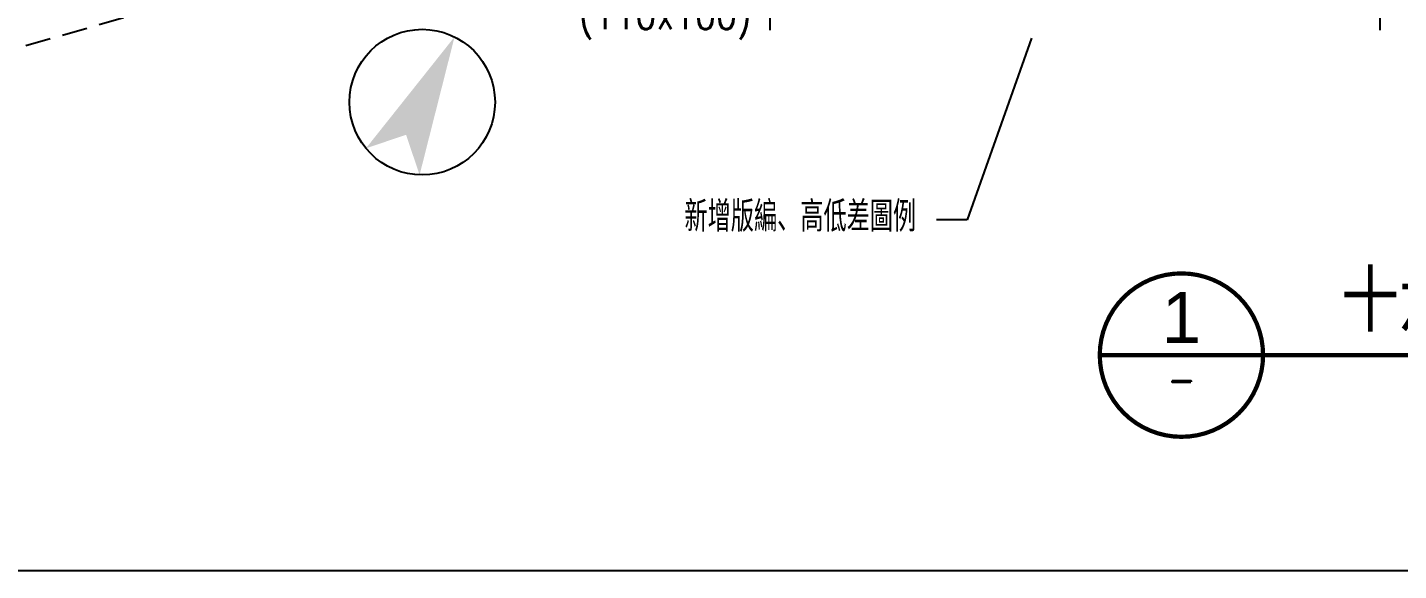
# Model space of a CAD drawing. Header units: millimetres. Extents: x -3377 to 119122, y -22007 to 15479.
# Drawn here: x 75366 to 77389, y 3880 to 4681 of the extents above; entities that cross this region are included whole.
import ezdxf
from ezdxf import colors
from ezdxf.entities.mleader import LeaderData, LeaderLine
from ezdxf.enums import TextEntityAlignment as Align
from ezdxf.math import Vec2, Vec3

# ---------------------------------------------------------------- set-up
doc = ezdxf.new("R2010")
doc.units = ezdxf.units.MM
doc.header["$LTSCALE"] = 150
doc.header["$MEASUREMENT"] = 0
doc.linetypes.add('CENTER', pattern=[2, 1.25, -0.25, 0.25, -0.25])
doc.linetypes.add('HIDDEN', pattern=[0.375, 0.25, -0.125])
doc.layers.get('0').update_dxf_attribs({"plot": 0})
doc.layers.add('S-ARCH', color=252, linetype='Continuous', plot=False)
doc.layers.add('S-CLOUD_20220217(結構依建築圖2022-0216修改)', color=4, linetype='Continuous', plot=False)
for name, color, linetype in [('S-GRID', 1, 'CENTER'), ('S-TEXTC', 3, 'Continuous'), ('S-TITLE', 2, 'Continuous'), ('指北針', 7, 'Continuous')]:
    doc.layers.add(name, color=color, linetype=linetype)
doc.styles.add('CD1', font='romand', dxfattribs={"height": 3})
doc.styles.add('CH1a', font='helvbld.shx', dxfattribs={"height": 6, "bigfont": 'lmp.shx'})
doc.styles.add('CS4', font='romans.shx', dxfattribs={"width": 0.7, "height": 45, "bigfont": 'lsp.shx'})
doc.styles.add('LSP', font='SIMPLEX.shx', dxfattribs={"width": 0.8, "bigfont": 'lsp.shx'})

# ---------------------------------------------------------------- blocks, each defined once
blk = doc.blocks.new('LINE(2)')
at = {"layer": 'S-GRID'}
for points in [[(-8310.87, -344.9), (-8310.87, -3083.41)], [(-7410.87, -344.9), (-7410.87, -3083.41)]]:
    blk.add_lwpolyline(points, dxfattribs=at)
blk = doc.blocks.new('DwFm')
blk.add_lwpolyline([(-12110.4, -3880.1), (0, -3880.1)])
at = {"layer": 'DEFPOINTS', "color": 252, "linetype": 'HIDDEN'}
blk.add_lwpolyline([(-6560.9, -2290.9), (-12110.4, -3880.1)], dxfattribs=at)
blk = doc.blocks.new('A$C16E17CE1')
at = {"layer": '指北針', "color": 252}
blk.add_circle((-2263, -898.5), 107.4, dxfattribs=at)
for points in [[(-2286.9, -946.6), (-2346.1, -966.6), (-2215.3, -802.2)], [(-2215.3, -802.2), (-2266.9, -1005.8), (-2286.9, -946.6)]]:
    blk.add_solid(points, dxfattribs=at)
blk = doc.blocks.new('2022-0217')
blk.add_blockref('A$C16E17CE1', (66101.5, -2290.9))
blk = doc.blocks.new('_None')

msp = doc.modelspace()

# ---------------------------------------------------------------- linework, layer by layer
at = {"layer": 'S-TITLE', "const_width": 6.25}
msp.add_lwpolyline([(76948.58, 4197.75, 1), (77189.53, 4197.75, 1)], format="xyb", close=True, dxfattribs=at)
msp.add_lwpolyline([(76948.58, 4197.75), (78867.63, 4197.75)], dxfattribs=at)

# ---------------------------------------------------------------- block references
msp.add_blockref('DwFm', (84772.8, 7760.14))
at = {"layer": 'S-ARCH'}
msp.add_blockref('2022-0217', (12110.4, 7760.14), dxfattribs=at)
at = {"layer": 'S-GRID'}
msp.add_blockref('LINE(2)', (84772.8, 7760.14), dxfattribs=at)

# ---------------------------------------------------------------- texts
at = {"layer": 'S-TEXTC', "style": 'CS4', "width": 0.8}
msp.add_text('(110x100)', height=45, dxfattribs=at).set_placement((76434.73, 4678.27), align=Align.RIGHT)
at = {"layer": 'S-TITLE', "style": 'CS4'}
msp.add_text('十六層結構平面圖(16F)', height=90, dxfattribs=at).set_placement((77304.78, 4232.15))
at = {"layer": 'S-TITLE'}
for s, height, style, p in [('1', 75, 'CH1a', (77069.05, 4253.28)), ('-', 37.5, 'CD1', (77069.05, 4160.82))]:
    msp.add_text(s, height=height, dxfattribs=dict(at, style=style)).set_placement(p, align=Align.MIDDLE)

# ---------------------------------------------------------------- leaders
at = {"layer": 'S-CLOUD_20220217(結構依建築圖2022-0216修改)'}
ml = msp.add_multileader_mtext('Standard', dxfattribs=at)
ml.set_content('新增版編、高低差圖例', color=256, style='LSP')
ml.set_leader_properties(color=256)
ml.set_arrow_properties(name='NONE')
ml.build(insert=Vec2(0, 0))
ml.multileader.update_dxf_attribs({"text_left_attachment_type": 2, "text_right_attachment_type": 2, "dogleg_length": 3, "arrow_head_size": 30, "scale": 15})
ctx = ml.context
ctx.base_point, ctx.scale, ctx.char_height, ctx.arrow_head_size, ctx.landing_gap_size, ctx.plane_origin = Vec3(76207.65, 4397.39), 15, 45, 30, 30, Vec3(76847.84, 4664.86)
ctx.left_attachment, ctx.right_attachment, ctx.text_align_type = 2, 2, 2
notes = []
notes.append((ctx, [(0, (1, 1, 0), (76752.75, 4397.39), (-1, 0), 45, [(0, [(76847.84, 4664.86)], 0, [])])]))
ctx.mtext.insert, ctx.mtext.alignment, ctx.mtext.flow_direction = Vec3(76677.75, 4424.68), 3, 5
for ctx, leaders in notes:
    for number, flags, end, landing, length, lines in leaders:
        leader = LeaderData()
        leader.index, (leader.has_last_leader_line, leader.has_dogleg_vector, leader.attachment_direction) = number, flags
        leader.last_leader_point, leader.dogleg_vector, leader.dogleg_length = Vec3(end), Vec3(landing), length
        for number, points, colour, breaks in lines:
            line = LeaderLine()
            line.index, line.vertices, line.color, line.breaks = number, Vec3.list(points), colors.encode_raw_color(colour), breaks
            leader.lines.append(line)
        ctx.leaders.append(leader)

doc.saveas('drawing.dxf')
